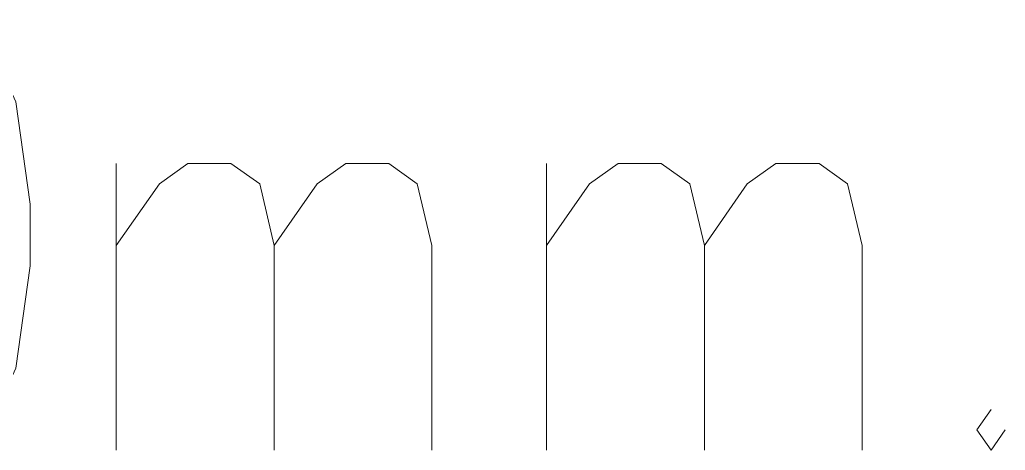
# Model space of a CAD drawing. Header units: millimetres. Extents: x 0 to 829, y 0 to 586.
# Drawn here: x 757.3 to 766.34, y 449.97 to 453.92 of the extents above; entities that cross this region are included whole.
import ezdxf

# ---------------------------------------------------------------- set-up
doc = ezdxf.new("R2010")
doc.units = ezdxf.units.MM

msp = doc.modelspace()

# ---------------------------------------------------------------- linework, layer by layer
at = {"color": 0, "lineweight": 0}
msp.add_lwpolyline([(756.344972, 453.915639), (755.949861, 453.725139), (755.688806, 453.164222), (755.558278, 452.225833), (755.558278, 451.661389), (755.688806, 450.723), (755.949861, 450.158556), (756.344972, 449.971583), (756.609556, 449.971583), (757.004667, 450.158556), (757.265722, 450.723), (757.39625, 451.661389), (757.39625, 452.225833), (757.265722, 453.164222), (757.004667, 453.725139), (756.609556, 453.915639)], close=True, dxfattribs=at)
for points in [[(758.186472, 449.971583), (758.186472, 452.599778)], [(758.186472, 451.848361), (758.581583, 452.412806), (758.842639, 452.599778), (759.23775, 452.599778), (759.502333, 452.412806), (759.632861, 451.848361), (759.632861, 449.971583)], [(759.632861, 451.848361), (760.027972, 452.412806), (760.289028, 452.599778), (760.684139, 452.599778), (760.945194, 452.412806), (761.07925, 451.848361), (761.07925, 449.971583)], [(762.130528, 449.971583), (762.130528, 452.599778)], [(762.130528, 451.848361), (762.525639, 452.412806), (762.786694, 452.599778), (763.181806, 452.599778), (763.442861, 452.412806), (763.576917, 451.848361), (763.576917, 449.971583)], [(763.576917, 451.848361), (763.9685, 452.412806), (764.233083, 452.599778), (764.628194, 452.599778), (764.88925, 452.412806), (765.023306, 451.848361), (765.023306, 449.971583)], [(766.205111, 450.345528), (766.074583, 450.158556), (766.205111, 449.971583), (766.335639, 450.158556)]]:
    msp.add_lwpolyline(points, dxfattribs=at)

doc.saveas('drawing.dxf')
